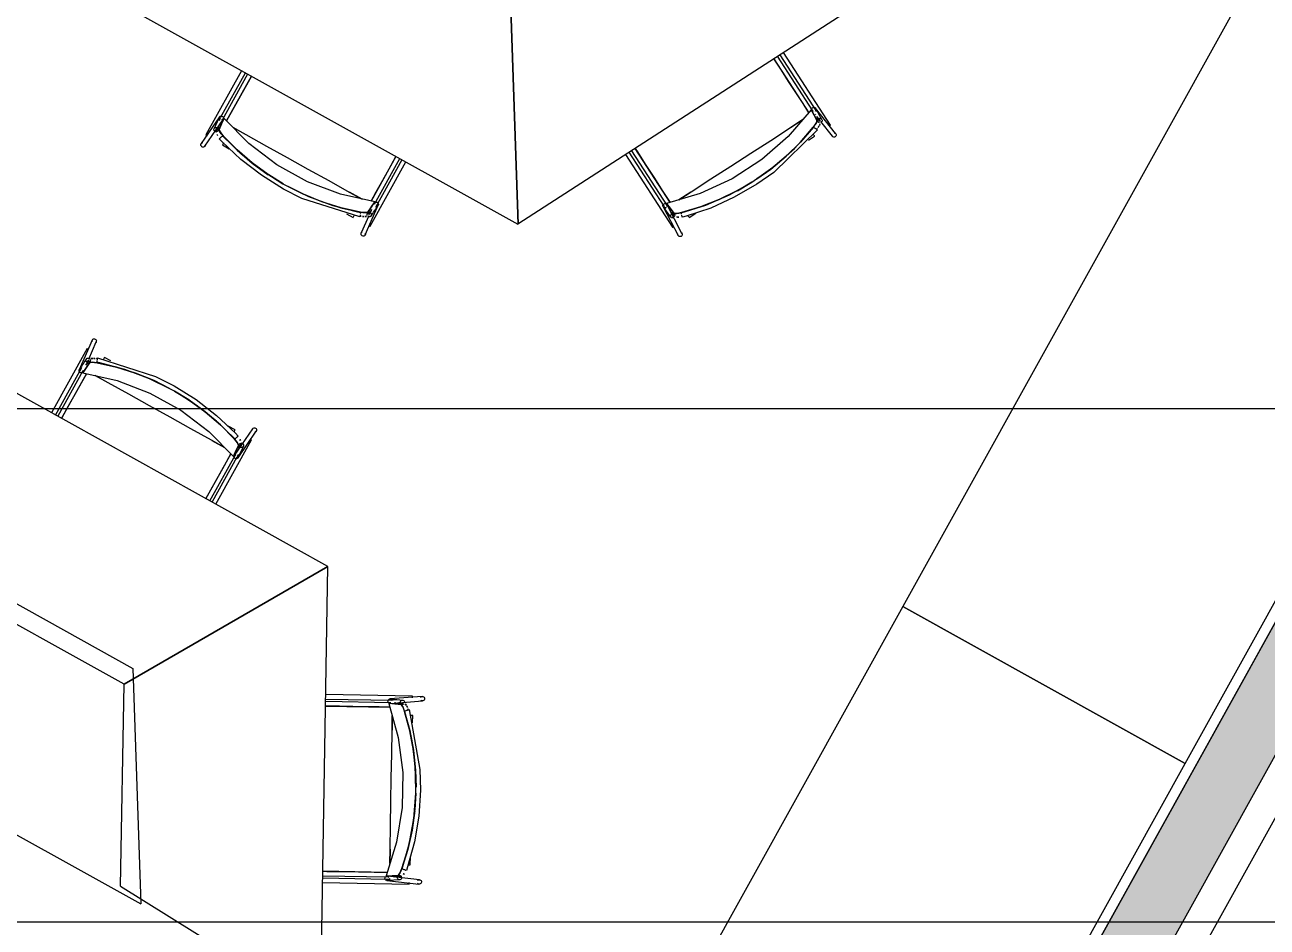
# Model space of a CAD drawing. Header units: metres. Extents: x 2.3 to 42.8, y 0.9 to 31.9.
# Drawn here: x 25.364 to 26.575, y 22.945 to 23.824 of the extents above; entities that cross this region are included whole.
import ezdxf

# ---------------------------------------------------------------- set-up
doc = ezdxf.new("R2010")
doc.units = ezdxf.units.M
for name, color, linetype in [('ARREDI', 9, 'Continuous'), ('PARETI_STRUTTURE', 7, 'Continuous'), ('PILASTRI_SETTI', 8, 'Continuous'), ('PORTE_SCALE', 2, 'Continuous'), ('WAYFINDING_RIQUADRI', 7, 'Continuous')]:
    doc.layers.add(name, color=color, linetype=linetype)

msp = doc.modelspace()

# ---------------------------------------------------------------- linework, layer by layer
at = {"layer": 'ARREDI'}
for points in [[(26.0025, 23.9662), (26.2086, 23.865), (25.8448, 23.6298)], [(25.665, 23.9548), (25.4662, 23.84), (25.8448, 23.6298)], [(26.1283, 23.7385), (26.1227, 23.7473), (26.1156, 23.7581), (26.1086, 23.769), (26.1016, 23.7798), (26.0946, 23.7907)], [(25.5851, 23.774), (25.582, 23.7683), (25.5745, 23.7549), (25.5671, 23.7416), (25.5609, 23.7304)], [(25.5547, 23.7313), (25.5541, 23.7318), (25.5537, 23.7324), (25.5536, 23.7331), (25.5538, 23.7339), (25.554, 23.7343), (25.554, 23.7343), (25.5541, 23.7345), (25.5547, 23.735), (25.5554, 23.7352)], [(25.7019, 23.6465), (25.7052, 23.6515), (25.6718, 23.659), (25.6398, 23.6712), (25.6098, 23.6878), (25.5825, 23.7086), (25.5584, 23.7329), (25.556, 23.7275), (25.5536, 23.7221)], [(25.5554, 23.7352), (25.5562, 23.7352), (25.5569, 23.7349), (25.5574, 23.7344), (25.5578, 23.7338), (25.5579, 23.733)], [(25.5564, 23.7312), (25.5584, 23.7329)], [(25.5584, 23.7329), (25.5564, 23.7312)], [(26.1328, 23.7244), (26.1343, 23.7264), (26.1354, 23.7283), (26.1361, 23.7299), (26.1362, 23.7308), (26.1334, 23.736), (26.1306, 23.7412), (26.1083, 23.7153), (26.0824, 23.6928), (26.0536, 23.6742), (26.0225, 23.6598), (25.9897, 23.6501), (25.9933, 23.6454), (25.9969, 23.6407)], [(26.0016, 23.6536), (26.0137, 23.6614), (26.033, 23.6739), (26.0524, 23.6864), (26.0718, 23.699), (26.0912, 23.7115), (26.1105, 23.724), (26.1225, 23.7318)], [(26.1225, 23.7318), (26.1108, 23.7242)], [(26.1306, 23.7412), (26.1325, 23.7399)], [(26.1313, 23.7406), (26.1311, 23.7414), (26.1312, 23.7421), (26.1315, 23.7428), (26.132, 23.7433), (26.1327, 23.7436), (26.1335, 23.7437)], [(26.1335, 23.7437), (26.1342, 23.7435), (26.1348, 23.7431), (26.135, 23.7429), (26.135, 23.7429), (26.1352, 23.7425), (26.1354, 23.7418), (26.1354, 23.741), (26.135, 23.7403), (26.1345, 23.7398)], [(26.1346, 23.7374), (26.135, 23.7366)], [(26.1358, 23.7352), (26.1365, 23.7337), (26.1386, 23.7299)], [(26.1389, 23.7287), (26.1382, 23.7289), (26.1375, 23.7293), (26.1372, 23.7298), (26.1371, 23.7299), (26.1369, 23.7306), (26.1369, 23.7306), (26.137, 23.7313), (26.1373, 23.732), (26.1379, 23.7325), (26.1386, 23.7328), (26.1393, 23.7329)], [(26.1393, 23.7329), (26.14, 23.7327), (26.1406, 23.7323), (26.141, 23.7318), (26.1411, 23.7317), (26.1412, 23.7311), (26.1412, 23.731), (26.1412, 23.7303), (26.1408, 23.7296), (26.1403, 23.7291), (26.1396, 23.7288)], [(25.5496, 23.7202), (25.549, 23.7207), (25.5486, 23.7213), (25.5485, 23.722), (25.5485, 23.7221), (25.5487, 23.7228), (25.5487, 23.7229), (25.549, 23.7234), (25.5496, 23.7238), (25.5503, 23.7241)], [(25.5503, 23.7241), (25.5511, 23.7241), (25.5518, 23.7238), (25.5524, 23.7233), (25.5527, 23.7227), (25.5528, 23.7219), (25.5527, 23.7212), (25.5527, 23.7211), (25.5523, 23.7206), (25.5518, 23.7201), (25.551, 23.7199)], [(25.5506, 23.7196), (25.553, 23.7251), (25.5536, 23.7264)], [(25.5536, 23.7221), (25.5537, 23.7213), (25.5545, 23.7198), (25.5558, 23.7179), (25.5574, 23.716)], [(25.5574, 23.716), (25.5557, 23.718), (25.5544, 23.7198), (25.5537, 23.7213), (25.5536, 23.7221)], [(25.5794, 23.7173), (25.5672, 23.7241)], [(25.5672, 23.7241), (25.5797, 23.7171), (25.5998, 23.706), (25.62, 23.6947), (25.6402, 23.6835), (25.6604, 23.6723), (25.6805, 23.6611), (25.693, 23.6542)], [(26.1328, 23.7244), (26.1201, 23.7097), (26.1062, 23.696), (26.0912, 23.6835), (26.0776, 23.6739)], [(26.0776, 23.6739), (26.0912, 23.6835), (26.1061, 23.696), (26.12, 23.7096), (26.1327, 23.7243)], [(26.1362, 23.7308), (26.1361, 23.7299), (26.1355, 23.7284), (26.1343, 23.7265), (26.1328, 23.7244)], [(26.1333, 23.7243), (26.1334, 23.7242), (26.1338, 23.7239), (26.1343, 23.7235)], [(26.1343, 23.7235), (26.1349, 23.723), (26.1355, 23.7226), (26.136, 23.7222), (26.1364, 23.7219), (26.1366, 23.7217)], [(26.1366, 23.723), (26.136, 23.7222)], [(26.136, 23.7222), (26.1366, 23.723)], [(26.1367, 23.7217), (26.1366, 23.7217)], [(26.1381, 23.7253), (26.1374, 23.7241)], [(26.1375, 23.7242), (26.1381, 23.7253)], [(26.1392, 23.7276), (26.1386, 23.7261)], [(26.1386, 23.7261), (26.1393, 23.7276)], [(26.1482, 23.7255), (26.1487, 23.7258)], [(26.1487, 23.7258), (26.1492, 23.7261), (26.1494, 23.7263), (26.1495, 23.7263), (26.1494, 23.7263)], [(25.5383, 23.705), (25.5375, 23.705), (25.5368, 23.7053), (25.5363, 23.7058), (25.5359, 23.7065), (25.5358, 23.7072), (25.5359, 23.7079), (25.5362, 23.7084), (25.5362, 23.7084), (25.5363, 23.7086), (25.5369, 23.709), (25.5376, 23.7093)], [(25.5407, 23.7168), (25.5407, 23.7168), (25.5407, 23.7168), (25.541, 23.7166), (25.5414, 23.7164)], [(25.5414, 23.7164), (25.542, 23.716)], [(25.5522, 23.7163), (25.5515, 23.7173)], [(25.5515, 23.7173), (25.5522, 23.7163)], [(25.5539, 23.7132), (25.5538, 23.713), (25.5537, 23.713), (25.5538, 23.713), (25.554, 23.7132), (25.5544, 23.7136), (25.5549, 23.714), (25.5554, 23.7145), (25.556, 23.715)], [(25.556, 23.715), (25.5564, 23.7154), (25.5568, 23.7157), (25.5569, 23.7159)], [(25.5578, 23.709), (25.5575, 23.7083), (25.5572, 23.7078), (25.5569, 23.7073), (25.5568, 23.7071)], [(25.6014, 23.6782), (25.5859, 23.6895), (25.5711, 23.7022), (25.5574, 23.716)], [(25.5575, 23.7159), (25.5711, 23.7021), (25.5859, 23.6894), (25.6014, 23.6781)], [(26.134, 23.7156), (26.1338, 23.7158), (26.1336, 23.7162), (26.1332, 23.7167), (26.1328, 23.7174)], [(26.1526, 23.7147), (26.1519, 23.7149), (26.1513, 23.7153), (26.1511, 23.7155), (26.1511, 23.7155), (26.1508, 23.7159), (26.1506, 23.7167)], [(26.153, 23.719), (26.1537, 23.7188), (26.1543, 23.7184), (26.1545, 23.7182), (26.1545, 23.7182), (26.1548, 23.7178), (26.155, 23.7171), (26.1549, 23.7163), (26.1546, 23.7156), (26.154, 23.7151), (26.1533, 23.7148), (26.1526, 23.7147)], [(25.5401, 23.7071), (25.54, 23.7063), (25.5397, 23.7059), (25.5397, 23.7059), (25.5396, 23.7057), (25.539, 23.7053), (25.5383, 23.705)], [(25.9591, 23.7037), (25.9613, 23.7003), (25.9696, 23.6875), (25.9779, 23.6746), (25.9861, 23.6618), (25.9931, 23.6511)], [(25.7017, 23.6522), (25.7068, 23.6613), (25.713, 23.6726), (25.7193, 23.6839), (25.7256, 23.6953)], [(25.6159, 23.6693), (25.6019, 23.6778)], [(25.602, 23.6778), (25.6159, 23.6693)], [(25.6208, 23.6666), (25.6357, 23.6591), (25.6537, 23.6518), (25.6722, 23.6459), (25.6912, 23.6416)], [(25.6913, 23.6416), (25.6724, 23.6459), (25.6538, 23.6517), (25.6357, 23.6591), (25.6208, 23.6666)], [(25.693, 23.6542), (25.6808, 23.661)], [(26.0133, 23.6612), (26.0016, 23.6536)], [(26.0582, 23.6622), (26.0409, 23.6538), (26.0228, 23.6467), (26.0041, 23.6412)], [(26.0043, 23.6412), (26.0229, 23.6468), (26.041, 23.6539), (26.0583, 23.6622)], [(26.0588, 23.6625), (26.0728, 23.6708)], [(26.0729, 23.6708), (26.0588, 23.6625)], [(25.7052, 23.6515), (25.7048, 23.6492)], [(25.705, 23.6506), (25.7055, 23.6511), (25.7062, 23.6514), (25.707, 23.6514), (25.7077, 23.6512), (25.7083, 23.6507), (25.7087, 23.6501)], [(25.7087, 23.6501), (25.7089, 23.6494), (25.7088, 23.6486), (25.7087, 23.6484), (25.7087, 23.6484), (25.7084, 23.648), (25.7079, 23.6475), (25.7072, 23.6472), (25.7065, 23.6471)], [(25.9894, 23.646), (25.9887, 23.6457), (25.9879, 23.6457), (25.9872, 23.6459), (25.9867, 23.6464), (25.9864, 23.6468), (25.9864, 23.6468), (25.9863, 23.647), (25.9861, 23.6478), (25.9862, 23.6485)], [(25.9863, 23.6485), (25.9866, 23.6492), (25.9872, 23.6497), (25.9879, 23.6499), (25.9886, 23.6499), (25.9894, 23.6497), (25.9899, 23.6492)], [(25.9903, 23.6471), (25.9897, 23.6501)], [(25.9897, 23.6501), (25.9903, 23.6471)], [(25.6841, 23.6364), (25.6842, 23.6367), (25.6845, 23.6371), (25.6848, 23.6377), (25.6852, 23.6383)], [(25.6908, 23.6373), (25.6908, 23.637), (25.6907, 23.6369), (25.6907, 23.637)], [(25.6911, 23.6391), (25.691, 23.6384), (25.6909, 23.6378)], [(25.692, 23.6376), (25.6909, 23.6378)], [(25.6909, 23.6378), (25.692, 23.6376)], [(25.6915, 23.6412), (25.6914, 23.641), (25.6914, 23.6405), (25.6912, 23.6399)], [(25.6913, 23.6416), (25.6938, 23.6413), (25.6961, 23.6411), (25.6978, 23.6413), (25.6986, 23.6416), (25.7013, 23.6458)], [(25.6986, 23.6416), (25.6978, 23.6413), (25.6961, 23.6411), (25.6939, 23.6412), (25.6914, 23.6416)], [(25.6944, 23.6374), (25.6932, 23.6374)], [(25.6933, 23.6374), (25.6946, 23.6374)], [(25.6972, 23.6374), (25.6955, 23.6373)], [(25.6956, 23.6373), (25.6972, 23.6374)], [(25.698, 23.6383), (25.6978, 23.639), (25.6979, 23.6398), (25.6982, 23.6403), (25.6983, 23.6404), (25.6988, 23.6409), (25.6995, 23.6412), (25.7002, 23.6412), (25.7009, 23.641), (25.7015, 23.6405), (25.7019, 23.6399)], [(25.7019, 23.6399), (25.7021, 23.6392), (25.702, 23.6384), (25.7018, 23.6379), (25.7017, 23.6378), (25.7012, 23.6373), (25.7012, 23.6373), (25.7005, 23.637), (25.6997, 23.637), (25.699, 23.6372), (25.6984, 23.6377)], [(25.7022, 23.6441), (25.7013, 23.6427), (25.6989, 23.6392)], [(25.9977, 23.6369), (25.9941, 23.6416), (25.9932, 23.6427)], [(25.9968, 23.6363), (25.9961, 23.636), (25.9953, 23.636), (25.9946, 23.6362), (25.9946, 23.6362), (25.9941, 23.6367), (25.994, 23.6368), (25.9937, 23.6373), (25.9936, 23.638), (25.9937, 23.6388)], [(25.9937, 23.6388), (25.9941, 23.6394), (25.9946, 23.6399), (25.9953, 23.6402), (25.9961, 23.6402), (25.9968, 23.64), (25.9968, 23.64), (25.9973, 23.6395), (25.9974, 23.6394), (25.9977, 23.6389), (25.9978, 23.6382)], [(25.9969, 23.6407), (25.9978, 23.6404), (25.9995, 23.6404), (26.0017, 23.6407), (26.0041, 23.6412)], [(26.0041, 23.6412), (26.0016, 23.6406), (25.9994, 23.6404), (25.9977, 23.6404), (25.9969, 23.6407)], [(26.0015, 23.6368), (26.0002, 23.6366), (25.9994, 23.6366)], [(26.0002, 23.6366), (26.0015, 23.6367)], [(26.0044, 23.6395), (26.0042, 23.6401), (26.0041, 23.6405), (26.004, 23.6407)], [(26.005, 23.6368), (26.005, 23.6366), (26.005, 23.6366), (26.005, 23.6366), (26.005, 23.6369), (26.0049, 23.6374), (26.0047, 23.638), (26.0045, 23.6387)], [(26.0105, 23.6383), (26.0109, 23.6377), (26.0113, 23.6371), (26.0116, 23.6367), (26.0117, 23.6365)], [(25.6995, 23.6286), (25.7001, 23.6283)], [(25.7001, 23.6282), (25.7005, 23.628), (25.7008, 23.6279)], [(25.7009, 23.6278), (25.7008, 23.6278)], [(25.9956, 23.6268), (25.9959, 23.627), (25.9963, 23.6273)], [(25.9956, 23.6268), (25.9956, 23.6268)], [(25.9963, 23.6273), (25.9969, 23.6276)], [(25.6921, 23.6196), (25.692, 23.6203), (25.692, 23.6211), (25.6921, 23.6213), (25.6921, 23.6213), (25.6924, 23.6217), (25.6929, 23.6222)], [(25.6961, 23.6213), (25.6963, 23.6205), (25.6962, 23.6198), (25.6961, 23.6196), (25.6961, 23.6196), (25.6958, 23.6191), (25.6953, 23.6186), (25.6946, 23.6183), (25.6939, 23.6183), (25.6931, 23.6185), (25.6925, 23.619), (25.6921, 23.6196)], [(26.0048, 23.6192), (26.0045, 23.6185), (26.0039, 23.618), (26.0032, 23.6178), (26.0024, 23.6178), (26.0017, 23.618), (26.0012, 23.6185), (26.0009, 23.6189), (26.0008, 23.6191), (26.0007, 23.6198), (26.0008, 23.6206)], [(26.0039, 23.6217), (26.0045, 23.6213), (26.0047, 23.6209), (26.0048, 23.6206), (26.005, 23.6199), (26.0048, 23.6192)], [(25.4298, 23.5152), (25.4297, 23.5159), (25.4298, 23.5167), (25.4298, 23.5169), (25.4298, 23.5169), (25.4301, 23.5173), (25.4306, 23.5178), (25.4313, 23.5181), (25.4321, 23.5182), (25.4328, 23.5179), (25.4334, 23.5175), (25.4338, 23.5169)], [(25.4338, 23.5169), (25.434, 23.5161), (25.4339, 23.5154), (25.4338, 23.5152), (25.4338, 23.5152), (25.4336, 23.5147), (25.433, 23.5142)], [(25.4609, 23.1816), (25.6597, 23.2964), (25.2811, 23.5067)], [(25.4258, 23.5082), (25.4254, 23.5085), (25.4251, 23.5086)], [(25.4251, 23.5086), (25.4251, 23.5086)], [(25.4264, 23.5079), (25.4258, 23.5082)], [(25.4346, 23.4949), (25.4322, 23.4952), (25.4299, 23.4953), (25.4282, 23.4952), (25.4274, 23.4948), (25.4241, 23.4899), (25.4208, 23.485), (25.4542, 23.4775), (25.4862, 23.4652), (25.5162, 23.4486), (25.5435, 23.4279), (25.5675, 23.4035), (25.5699, 23.4089), (25.5724, 23.4143)], [(25.4237, 23.4924), (25.4246, 23.4937), (25.427, 23.4973)], [(25.424, 23.4966), (25.4238, 23.4973), (25.4239, 23.498), (25.4242, 23.4985), (25.4242, 23.4987), (25.4247, 23.4991), (25.4248, 23.4992), (25.4255, 23.4994), (25.4262, 23.4995), (25.4269, 23.4993), (25.4275, 23.4988)], [(25.4279, 23.4982), (25.4281, 23.4974), (25.428, 23.4967), (25.4278, 23.4962), (25.4277, 23.496), (25.4272, 23.4956), (25.4265, 23.4953), (25.4257, 23.4952), (25.425, 23.4955), (25.4244, 23.4959), (25.424, 23.4966)], [(25.4274, 23.4948), (25.4281, 23.4952), (25.4298, 23.4953), (25.4321, 23.4952), (25.4346, 23.4949)], [(25.4303, 23.4992), (25.4287, 23.499)], [(25.4287, 23.499), (25.4304, 23.4991)], [(25.4326, 23.4991), (25.4313, 23.4991)], [(25.4315, 23.4991), (25.4327, 23.499)], [(25.434, 23.4989), (25.435, 23.4987)], [(25.4351, 23.4987), (25.434, 23.4989)], [(25.4345, 23.4953), (25.4345, 23.4955), (25.4346, 23.496), (25.4347, 23.4966)], [(25.4346, 23.4949), (25.4536, 23.4905), (25.4722, 23.4847), (25.4902, 23.4774), (25.5052, 23.4699)], [(25.5051, 23.4699), (25.4903, 23.4774), (25.4722, 23.4847), (25.4537, 23.4905), (25.4347, 23.4948)], [(25.4348, 23.4973), (25.4349, 23.498), (25.435, 23.4987)], [(25.4351, 23.4992), (25.4352, 23.4995), (25.4352, 23.4995), (25.4352, 23.4995)], [(25.4418, 23.5), (25.4417, 23.4998), (25.4415, 23.4994), (25.4411, 23.4988), (25.4408, 23.4982)], [(25.4242, 23.4842), (25.4192, 23.4751), (25.4129, 23.4638), (25.4066, 23.4525), (25.4003, 23.4412)], [(25.4172, 23.4863), (25.4171, 23.4871), (25.4172, 23.4878), (25.4172, 23.488), (25.4172, 23.488), (25.4175, 23.4885), (25.418, 23.489), (25.4187, 23.4893), (25.4195, 23.4893)], [(25.421, 23.4859), (25.4204, 23.4854), (25.4197, 23.4851), (25.419, 23.485), (25.4183, 23.4853), (25.4177, 23.4857), (25.4172, 23.4863)], [(25.4208, 23.485), (25.4211, 23.4873)], [(25.4329, 23.4823), (25.4451, 23.4755)], [(25.5588, 23.4124), (25.5462, 23.4193), (25.5261, 23.4305), (25.5059, 23.4417), (25.4857, 23.4529), (25.4656, 23.4641), (25.4454, 23.4753), (25.4329, 23.4823)], [(25.524, 23.4587), (25.5101, 23.4671)], [(25.5101, 23.4671), (25.524, 23.4586)], [(25.5685, 23.4206), (25.5548, 23.4344), (25.54, 23.447), (25.5245, 23.4583)], [(25.5245, 23.4583), (25.5401, 23.447), (25.5549, 23.4343), (25.5686, 23.4205)], [(25.5681, 23.4275), (25.5685, 23.4281), (25.5688, 23.4287), (25.569, 23.4291), (25.5691, 23.4293)], [(25.5858, 23.4294), (25.586, 23.4301), (25.5862, 23.4305), (25.5862, 23.4306), (25.5864, 23.4308), (25.5869, 23.4312), (25.5876, 23.4314)], [(25.5876, 23.4314), (25.5884, 23.4314), (25.5891, 23.4312), (25.5897, 23.4307), (25.59, 23.43), (25.5901, 23.4293), (25.59, 23.4285), (25.5898, 23.4281), (25.5898, 23.4281), (25.5896, 23.4279), (25.589, 23.4274), (25.5883, 23.4272)], [(25.5466, 23.4191), (25.5588, 23.4124)], [(25.5724, 23.4143), (25.5722, 23.4152), (25.5715, 23.4167), (25.5701, 23.4186), (25.5686, 23.4205)], [(25.5686, 23.4205), (25.5702, 23.4185), (25.5715, 23.4166), (25.5723, 23.4152), (25.5724, 23.4143)], [(25.57, 23.4215), (25.5695, 23.421), (25.5692, 23.4207), (25.569, 23.4206)], [(25.572, 23.4233), (25.5722, 23.4234), (25.5722, 23.4234), (25.5722, 23.4234), (25.572, 23.4232), (25.5716, 23.4229), (25.5711, 23.4225), (25.5705, 23.422), (25.57, 23.4215)], [(25.5737, 23.4202), (25.5744, 23.4192)], [(25.5745, 23.4191), (25.5737, 23.4202)], [(25.5845, 23.4201), (25.5839, 23.4204)], [(25.5853, 23.4197), (25.5853, 23.4197), (25.5852, 23.4197), (25.585, 23.4199), (25.5845, 23.4201)], [(25.5408, 23.3624), (25.544, 23.3682), (25.5514, 23.3815), (25.5588, 23.3949), (25.565, 23.4061)], [(25.5698, 23.4055), (25.5675, 23.4035)], [(25.5675, 23.4035), (25.5698, 23.4055)], [(25.5713, 23.4052), (25.5718, 23.4047), (25.5722, 23.404), (25.5723, 23.4033), (25.5722, 23.4026), (25.572, 23.4021), (25.5719, 23.4021), (25.5718, 23.4019), (25.5712, 23.4015), (25.5705, 23.4012)], [(25.5753, 23.4168), (25.5729, 23.4114), (25.5723, 23.4101)], [(25.5756, 23.4124), (25.5749, 23.4124), (25.5741, 23.4127), (25.5736, 23.4132), (25.5732, 23.4138), (25.5731, 23.4145), (25.5732, 23.4152), (25.5733, 23.4154), (25.5736, 23.4159), (25.5742, 23.4163), (25.5749, 23.4166)], [(25.5764, 23.4163), (25.5769, 23.4158), (25.5773, 23.4151), (25.5774, 23.4144), (25.5774, 23.4144), (25.5773, 23.4137), (25.5772, 23.4136), (25.5769, 23.4131), (25.5763, 23.4126), (25.5756, 23.4124)], [(25.5705, 23.4012), (25.5698, 23.4013), (25.5691, 23.4015), (25.5685, 23.402), (25.5681, 23.4027), (25.568, 23.4034)], [(25.6597, 23.2964), (25.4609, 23.1816), (25.2888, 23.2772)], [(25.4576, 22.9848), (25.6524, 22.8634), (25.6597, 23.2964)], [(25.2974, 23.2927), (25.0985, 23.1779), (25.4772, 22.9677)], [(25.2974, 23.2927), (25.4695, 23.1971)], [(25.4695, 23.1971), (25.4772, 22.9677)], [(25.4576, 22.9848), (25.4609, 23.1816)], [(25.7343, 23.1552), (25.7335, 23.1575), (25.7325, 23.1596), (25.7316, 23.161), (25.7309, 23.1615), (25.725, 23.1621), (25.7191, 23.1627), (25.7282, 23.1297), (25.7325, 23.0957), (25.7319, 23.0615), (25.7265, 23.0276), (25.7163, 22.9949), (25.7222, 22.9953), (25.7281, 22.9957)], [(25.72, 23.163), (25.7193, 23.1632), (25.7187, 23.1637), (25.7183, 23.1644), (25.7181, 23.1651), (25.7183, 23.1658), (25.7186, 23.1665)], [(25.7186, 23.1665), (25.7192, 23.167), (25.7199, 23.1673), (25.7201, 23.1673), (25.7206, 23.1673), (25.7213, 23.167), (25.7219, 23.1666), (25.7223, 23.1659)], [(25.7191, 23.1627), (25.7213, 23.1635)], [(25.7244, 23.1639), (25.7254, 23.1638)], [(25.7273, 23.1636), (25.7286, 23.1635), (25.7329, 23.163)], [(25.7341, 23.1626), (25.7335, 23.1621), (25.7328, 23.1619), (25.7322, 23.1618), (25.7321, 23.1618), (25.7314, 23.1621), (25.7314, 23.1621), (25.7308, 23.1626), (25.7305, 23.1632), (25.7303, 23.1639), (25.7305, 23.1647), (25.7308, 23.1653)], [(25.7308, 23.1653), (25.7314, 23.1658), (25.7321, 23.1661), (25.7327, 23.1661), (25.7328, 23.1661), (25.7334, 23.1659), (25.7335, 23.1659), (25.7341, 23.1654), (25.7344, 23.1648), (25.7346, 23.164), (25.7344, 23.1633)], [(25.742, 23.1692), (25.742, 23.1697), (25.742, 23.17), (25.742, 23.1701), (25.742, 23.1701)], [(25.742, 23.1685), (25.742, 23.1692)], [(25.75, 23.1689), (25.7506, 23.1694), (25.7513, 23.1697), (25.7515, 23.1698), (25.752, 23.1697), (25.7527, 23.1695), (25.7533, 23.169), (25.7537, 23.1684), (25.7538, 23.1676), (25.7537, 23.1669), (25.7534, 23.1662)], [(25.7534, 23.1662), (25.7528, 23.1657), (25.7521, 23.1655), (25.7519, 23.1654), (25.7514, 23.1655), (25.7506, 23.1657), (25.7501, 23.1662)], [(25.72, 23.1593), (25.7096, 23.1595), (25.6967, 23.1597), (25.6838, 23.1599), (25.6708, 23.1602), (25.6579, 23.1604)], [(25.72, 23.0068), (25.7202, 23.0211), (25.7206, 23.0441), (25.721, 23.0672), (25.7214, 23.0903), (25.7218, 23.1134), (25.7222, 23.1364), (25.7224, 23.1508)], [(25.7224, 23.1508), (25.7221, 23.1368)], [(25.7309, 23.1616), (25.7316, 23.161), (25.7325, 23.1597), (25.7334, 23.1576), (25.7343, 23.1552)], [(25.7343, 23.1552), (25.7394, 23.1364), (25.743, 23.1173), (25.7451, 23.0979), (25.7455, 23.0812)], [(25.7455, 23.0812), (25.7451, 23.0978), (25.743, 23.1172), (25.7395, 23.1363), (25.7344, 23.1551)], [(25.7346, 23.1555), (25.7348, 23.1556), (25.7353, 23.1557), (25.7359, 23.1559)], [(25.7361, 23.161), (25.7352, 23.1624)], [(25.7352, 23.1623), (25.7361, 23.1609)], [(25.7359, 23.1559), (25.7366, 23.1562), (25.7373, 23.1564), (25.7379, 23.1566), (25.7384, 23.1568), (25.7386, 23.1568)], [(25.7371, 23.1589), (25.7365, 23.1601)], [(25.7366, 23.1599), (25.7371, 23.1588)], [(25.7375, 23.1576), (25.7379, 23.1566)], [(25.7379, 23.1566), (25.7375, 23.1576)], [(25.7423, 23.1513), (25.742, 23.1513), (25.7415, 23.1513), (25.7409, 23.1513), (25.7401, 23.1513)], [(25.7423, 23.1513), (25.7423, 23.1513)], [(25.7444, 23.0593), (25.7454, 23.0756)], [(25.7454, 23.0756), (25.7444, 23.0592)], [(25.7444, 23.0586), (25.7417, 23.0396), (25.7375, 23.0206), (25.7317, 23.002)], [(25.7318, 23.0021), (25.7375, 23.0207), (25.7417, 23.0397), (25.7444, 23.0587)], [(25.7202, 23.0208), (25.72, 23.0068)], [(25.7377, 23.0057), (25.7384, 23.0057), (25.7391, 23.0057), (25.7396, 23.0057), (25.7398, 23.0056)], [(25.6547, 22.9994), (25.6587, 22.9993), (25.674, 22.9991), (25.6893, 22.9988), (25.7046, 22.9985), (25.7173, 22.9983)], [(25.7157, 22.9912), (25.7153, 22.9919), (25.7152, 22.9926), (25.7154, 22.9934), (25.7158, 22.994), (25.7164, 22.9944)], [(25.7191, 22.9938), (25.7163, 22.9949)], [(25.7163, 22.9949), (25.7191, 22.9938)], [(25.7317, 22.9943), (25.7258, 22.9939), (25.7243, 22.9938)], [(25.7279, 22.992), (25.7276, 22.9926), (25.7275, 22.9934), (25.7276, 22.9941), (25.728, 22.9947), (25.7286, 22.9952), (25.7286, 22.9952), (25.7293, 22.9954), (25.7294, 22.9954), (25.73, 22.9954), (25.7307, 22.9951)], [(25.7276, 22.9938), (25.7276, 22.9939)], [(25.7317, 22.9931), (25.7315, 22.9924), (25.7311, 22.9918), (25.7305, 22.9913), (25.7305, 22.9913), (25.7298, 22.9911), (25.7297, 22.9911), (25.7291, 22.9911), (25.7284, 22.9914), (25.7279, 22.992)], [(25.7281, 22.9957), (25.7288, 22.9963), (25.7298, 22.9976), (25.7308, 22.9997), (25.7317, 23.002)], [(25.7317, 23.002), (25.7308, 22.9996), (25.7297, 22.9976), (25.7288, 22.9962), (25.7281, 22.9957)], [(25.7333, 23.0012), (25.7327, 23.0014), (25.7322, 23.0016), (25.732, 23.0017)], [(25.7358, 23.0003), (25.736, 23.0002), (25.736, 23.0002), (25.736, 23.0002), (25.7357, 23.0003), (25.7353, 23.0004), (25.7346, 23.0007), (25.7339, 23.0009), (25.7333, 23.0012)], [(25.7339, 22.9973), (25.7333, 22.9962)], [(25.7333, 22.9961), (25.7339, 22.9973)], [(25.7195, 22.9924), (25.7193, 22.9917), (25.7189, 22.991), (25.7183, 22.9906), (25.7176, 22.9904), (25.7171, 22.9904), (25.7171, 22.9904), (25.7169, 22.9904), (25.7162, 22.9907), (25.7157, 22.9912)], [(25.7389, 22.9877), (25.7389, 22.9884)], [(25.7389, 22.9869), (25.7389, 22.9869), (25.7389, 22.9869), (25.7389, 22.9872), (25.7389, 22.9877)], [(25.7504, 22.9903), (25.7507, 22.9896), (25.7508, 22.9889), (25.7506, 22.9882), (25.7502, 22.9875), (25.7496, 22.9871), (25.7489, 22.9869), (25.7484, 22.9868), (25.7482, 22.9869), (25.7475, 22.9872), (25.7469, 22.9877)], [(25.7471, 22.9905), (25.7477, 22.9909), (25.7484, 22.9912), (25.7489, 22.9912), (25.7492, 22.9911), (25.7498, 22.9908), (25.7504, 22.9903)]]:
    msp.add_lwpolyline(points, dxfattribs=at)
for points in [[(26.4953, 23.1044), (26.22, 23.2573), (25.723, 22.3623), (25.9984, 22.2094), (26.4953, 23.1044), (26.8744, 23.787), (26.599, 23.9399), (26.22, 23.2573)], [(25.8449, 23.6298), (25.8371, 23.8593)], [(26.9524, 23.7775), (26.8973, 23.8081), (26.3492, 22.821), (26.4043, 22.7904)]]:
    msp.add_lwpolyline(points, close=True, dxfattribs=at)
at = {"layer": 'PARETI_STRUTTURE'}
for points in [[(26.8973, 23.8081), (25.7902, 21.8141)], [(26.1323, 23.7402), (26.0979, 23.7934)], [(26.1, 23.7948), (26.1357, 23.7395)], [(26.1495, 23.7263), (26.1036, 23.7971)], [(25.7825, 21.8206), (25.7911, 21.8158), (26.883, 23.7823)], [(26.0943, 23.7911), (26.1283, 23.7385)], [(25.5202, 21.8672), (25.5307, 21.8861), (25.8147, 21.7284), (25.8405, 21.7141), (26.9825, 23.7709)], [(25.5754, 23.7794), (25.5407, 23.7168)], [(25.555, 23.7337), (25.5792, 23.7773)], [(25.5814, 23.7761), (25.5565, 23.7313)], [(25.5609, 23.7304), (25.5852, 23.774)], [(25.554, 23.7343), (25.5362, 23.7084)], [(25.5397, 23.7059), (25.5576, 23.7319)], [(25.5487, 23.7229), (25.5537, 23.7335)], [(25.5535, 23.7309), (25.5549, 23.7335)], [(26.1372, 23.7298), (26.1315, 23.74)], [(26.1316, 23.7402), (26.1322, 23.7394)], [(26.1545, 23.7182), (26.135, 23.7429)], [(26.1362, 23.7344), (26.1393, 23.7304)], [(26.1376, 23.7321), (26.1366, 23.7337)], [(25.553, 23.7251), (25.5521, 23.7234)], [(25.5577, 23.7317), (25.5576, 23.7315), (25.5576, 23.7314), (25.5575, 23.7313), (25.5574, 23.7312), (25.5574, 23.7311), (25.5573, 23.731), (25.5573, 23.7308), (25.5572, 23.7307), (25.5572, 23.7306), (25.5571, 23.7305), (25.5571, 23.7304), (25.557, 23.7302), (25.5569, 23.7301), (25.5569, 23.73), (25.5568, 23.7299), (25.5568, 23.7298), (25.5567, 23.7297), (25.5566, 23.7295), (25.5566, 23.7294), (25.5565, 23.7293), (25.5565, 23.7292), (25.5564, 23.7291), (25.5564, 23.7289), (25.5563, 23.7288), (25.5563, 23.7287), (25.5562, 23.7286), (25.5561, 23.7285), (25.5561, 23.7283), (25.556, 23.7282), (25.556, 23.7281), (25.5559, 23.728), (25.5559, 23.7279), (25.5558, 23.7277), (25.5558, 23.7276), (25.5557, 23.7275), (25.5556, 23.7274), (25.5556, 23.7273), (25.5555, 23.7272), (25.5555, 23.727), (25.5554, 23.7269), (25.5554, 23.7268), (25.5553, 23.7267), (25.5552, 23.7266), (25.5552, 23.7264), (25.5551, 23.7263), (25.5551, 23.7262), (25.555, 23.7261), (25.555, 23.726), (25.5549, 23.7259), (25.5549, 23.7257), (25.5548, 23.7256), (25.5547, 23.7255), (25.5547, 23.7254), (25.5546, 23.7253), (25.5546, 23.7252), (25.5545, 23.725), (25.5545, 23.7249), (25.5544, 23.7248), (25.5544, 23.7247), (25.5543, 23.7246), (25.5542, 23.7244), (25.5542, 23.7243), (25.5541, 23.7242), (25.5541, 23.7241), (25.554, 23.724), (25.554, 23.7238), (25.5539, 23.7237), (25.5538, 23.7236), (25.5538, 23.7235), (25.5537, 23.7234), (25.5537, 23.7232), (25.5536, 23.7231), (25.5536, 23.723), (25.5535, 23.7229), (25.5535, 23.7228), (25.5534, 23.7227), (25.5533, 23.7225), (25.5533, 23.7224), (25.5532, 23.7223), (25.5532, 23.7222), (25.5531, 23.7221), (25.5531, 23.7219), (25.553, 23.7218), (25.553, 23.7217), (25.5529, 23.7216), (25.5528, 23.7215), (25.5528, 23.7213), (25.5527, 23.7212), (25.5527, 23.7211), (25.5526, 23.7211)], [(26.0752, 23.6723), (26.0956, 23.687), (26.1143, 23.7036), (26.1313, 23.722), (26.1332, 23.7243)], [(26.1367, 23.7217), (26.0941, 23.6803), (26.0776, 23.6687)], [(26.1398, 23.7298), (26.1511, 23.7155)], [(25.6162, 23.6641), (25.5948, 23.6775), (25.5747, 23.6929), (25.5563, 23.7103), (25.5537, 23.713)], [(25.557, 23.7159), (25.575, 23.6984), (25.5947, 23.6829), (25.6158, 23.6693), (25.6183, 23.6679)], [(26.128, 23.7117), (26.134, 23.7155)], [(25.5568, 23.7071), (25.5635, 23.7034)], [(25.7259, 23.6959), (25.7017, 23.6522)], [(25.9498, 23.6976), (25.9956, 23.6268)], [(25.9874, 23.6474), (25.9534, 23.7)], [(25.9555, 23.7013), (25.9902, 23.6476)], [(25.9931, 23.6511), (25.9591, 23.7037)], [(25.7009, 23.6278), (25.7356, 23.6905)], [(25.7051, 23.6495), (25.7297, 23.6937)], [(25.7318, 23.6925), (25.7061, 23.6462)], [(26.004, 23.6408), (26.0279, 23.6485), (26.0509, 23.6585), (26.0728, 23.6708), (26.0752, 23.6723)], [(25.6907, 23.6369), (25.6343, 23.655), (25.6162, 23.6641)], [(25.6183, 23.6679), (25.6408, 23.6569), (25.6643, 23.6481), (25.6886, 23.6418), (25.6915, 23.6412)], [(26.0776, 23.6687), (26.0557, 23.6561), (26.0327, 23.6456), (26.0087, 23.6376), (26.0051, 23.6366)], [(25.6961, 23.6196), (25.7087, 23.6484)], [(25.6982, 23.6403), (25.7045, 23.6501)], [(25.7047, 23.6502), (25.7043, 23.6492)], [(25.9891, 23.6447), (25.9875, 23.6472)], [(26.0047, 23.6209), (25.9902, 23.6488)], [(25.9904, 23.6488), (25.9905, 23.6487), (25.9906, 23.6486), (25.9907, 23.6485), (25.9908, 23.6484), (25.9908, 23.6483), (25.9909, 23.6482), (25.991, 23.6481), (25.9911, 23.648), (25.9912, 23.6479), (25.9912, 23.6478), (25.9913, 23.6477), (25.9914, 23.6475), (25.9915, 23.6474), (25.9915, 23.6473), (25.9916, 23.6472), (25.9917, 23.6471), (25.9918, 23.647), (25.9918, 23.6469), (25.9919, 23.6468), (25.992, 23.6467), (25.9921, 23.6466), (25.9922, 23.6465), (25.9922, 23.6464), (25.9923, 23.6463), (25.9924, 23.6462), (25.9925, 23.6461), (25.9926, 23.646), (25.9926, 23.6459), (25.9927, 23.6458), (25.9928, 23.6456), (25.9929, 23.6455), (25.9929, 23.6454), (25.993, 23.6453), (25.9931, 23.6452), (25.9932, 23.6451), (25.9933, 23.645), (25.9933, 23.6449), (25.9934, 23.6448), (25.9935, 23.6447), (25.9936, 23.6446), (25.9937, 23.6445), (25.9937, 23.6444), (25.9938, 23.6443), (25.9939, 23.6442), (25.994, 23.6441), (25.994, 23.644), (25.9941, 23.6439), (25.9942, 23.6438), (25.9943, 23.6436), (25.9944, 23.6435), (25.9944, 23.6434), (25.9945, 23.6433), (25.9946, 23.6432), (25.9947, 23.6431), (25.9947, 23.643), (25.9948, 23.6429), (25.9949, 23.6428), (25.995, 23.6427), (25.9951, 23.6426), (25.9951, 23.6425), (25.9952, 23.6424), (25.9953, 23.6423), (25.9954, 23.6422), (25.9954, 23.6421), (25.9955, 23.642), (25.9956, 23.6419), (25.9957, 23.6418), (25.9958, 23.6416), (25.9958, 23.6415), (25.9959, 23.6414), (25.996, 23.6413), (25.9961, 23.6412), (25.9962, 23.6411), (25.9962, 23.641), (25.9963, 23.6409), (25.9964, 23.6408), (25.9965, 23.6407), (25.9965, 23.6406), (25.9966, 23.6405), (25.9967, 23.6404), (25.9968, 23.6403), (25.9969, 23.6402), (25.9969, 23.6401), (25.997, 23.64), (25.9971, 23.6399), (25.9972, 23.6398), (25.9972, 23.6396), (25.9973, 23.6395), (25.9974, 23.6394), (25.9974, 23.6394)], [(25.6779, 23.6399), (25.6841, 23.6364)], [(25.6994, 23.638), (25.6921, 23.6213)], [(25.7018, 23.6433), (25.6998, 23.6389)], [(25.7004, 23.6411), (25.7013, 23.6427)], [(25.9864, 23.6468), (26.0009, 23.6189)], [(25.994, 23.6368), (25.987, 23.6462)], [(25.9946, 23.6409), (25.9951, 23.64)], [(26.0117, 23.6365), (26.0181, 23.6406)], [(25.4298, 23.5169), (25.4172, 23.488)], [(25.4265, 23.4985), (25.4338, 23.5152)], [(25.4251, 23.5086), (25.3903, 23.446)], [(25.3941, 23.4439), (25.4198, 23.4903)], [(25.4278, 23.4962), (25.4214, 23.4863)], [(25.4242, 23.4931), (25.4261, 23.4975)], [(25.4255, 23.4954), (25.4246, 23.4937)], [(25.5076, 23.4685), (25.4851, 23.4796), (25.4616, 23.4883), (25.4374, 23.4947), (25.4345, 23.4953)], [(25.4352, 23.4995), (25.4917, 23.4814), (25.5097, 23.4723)], [(25.4481, 23.4966), (25.4418, 23.5001)], [(25.4208, 23.487), (25.3963, 23.4427)], [(25.4, 23.4406), (25.4243, 23.4842)], [(25.4212, 23.4863), (25.4216, 23.4873)], [(25.569, 23.4206), (25.5509, 23.438), (25.5313, 23.4536), (25.5101, 23.4671), (25.5076, 23.4685)], [(25.5097, 23.4723), (25.5312, 23.459), (25.5512, 23.4435), (25.5696, 23.4262), (25.5722, 23.4234)], [(25.5692, 23.4294), (25.5625, 23.4331)], [(25.5862, 23.4305), (25.5684, 23.4046)], [(25.5505, 23.3571), (25.5853, 23.4197)], [(25.572, 23.4021), (25.5898, 23.4281)], [(25.565, 23.4061), (25.5408, 23.3625)], [(25.5446, 23.3604), (25.5694, 23.4051)], [(25.5683, 23.4048), (25.5683, 23.4049), (25.5684, 23.405), (25.5684, 23.4052), (25.5685, 23.4053), (25.5685, 23.4054), (25.5686, 23.4055), (25.5687, 23.4056), (25.5687, 23.4057), (25.5688, 23.4059), (25.5688, 23.406), (25.5689, 23.4061), (25.5689, 23.4062), (25.569, 23.4063), (25.5691, 23.4065), (25.5691, 23.4066), (25.5692, 23.4067), (25.5692, 23.4068), (25.5693, 23.4069), (25.5693, 23.407), (25.5694, 23.4072), (25.5695, 23.4073), (25.5695, 23.4074), (25.5696, 23.4075), (25.5696, 23.4076), (25.5697, 23.4078), (25.5697, 23.4079), (25.5698, 23.408), (25.5698, 23.4081), (25.5699, 23.4082), (25.57, 23.4083), (25.57, 23.4085), (25.5701, 23.4086), (25.5701, 23.4087), (25.5702, 23.4088), (25.5702, 23.4089), (25.5703, 23.4091), (25.5704, 23.4092), (25.5704, 23.4093), (25.5705, 23.4094), (25.5705, 23.4095), (25.5706, 23.4097), (25.5706, 23.4098), (25.5707, 23.4099), (25.5707, 23.41), (25.5708, 23.4101), (25.5709, 23.4103), (25.5709, 23.4104), (25.571, 23.4105), (25.571, 23.4106), (25.5711, 23.4107), (25.5711, 23.4108), (25.5712, 23.411), (25.5712, 23.4111), (25.5713, 23.4112), (25.5714, 23.4113), (25.5714, 23.4114), (25.5715, 23.4116), (25.5715, 23.4117), (25.5716, 23.4118), (25.5716, 23.4119), (25.5717, 23.412), (25.5718, 23.4121), (25.5718, 23.4123), (25.5719, 23.4124), (25.5719, 23.4125), (25.572, 23.4126), (25.572, 23.4127), (25.5721, 23.4128), (25.5721, 23.413), (25.5722, 23.4131), (25.5723, 23.4132), (25.5723, 23.4133), (25.5724, 23.4134), (25.5724, 23.4136), (25.5725, 23.4137), (25.5725, 23.4138), (25.5726, 23.4139), (25.5726, 23.414), (25.5727, 23.4142), (25.5728, 23.4143), (25.5728, 23.4144), (25.5729, 23.4145), (25.5729, 23.4146), (25.573, 23.4148), (25.573, 23.4149), (25.5731, 23.415), (25.5732, 23.4151), (25.5732, 23.4152), (25.5733, 23.4153), (25.5733, 23.4154)], [(25.5725, 23.4055), (25.5711, 23.403)], [(25.5772, 23.4136), (25.5722, 23.4029)], [(25.5729, 23.4114), (25.5738, 23.413)], [(25.5709, 23.4028), (25.5467, 23.3592)], [(25.7209, 23.1636), (25.6575, 23.1647)], [(25.742, 23.1701), (25.6576, 23.1715)], [(25.6576, 23.1672), (25.7233, 23.1661)], [(25.7515, 23.1697), (25.7201, 23.1673)], [(25.7205, 23.163), (25.7518, 23.1654)], [(25.7323, 23.1618), (25.7206, 23.1628)], [(25.7305, 23.1635), (25.7286, 23.1635)], [(25.6574, 23.1604), (25.7201, 23.1593)], [(25.7454, 23.0784), (25.7446, 23.1034), (25.7413, 23.1283), (25.7354, 23.1527), (25.7346, 23.1555)], [(25.7387, 23.1569), (25.7493, 23.0985), (25.7498, 23.0783)], [(25.7422, 23.1441), (25.7423, 23.1512)], [(25.732, 23.0017), (25.7389, 23.0258), (25.7434, 23.0505), (25.7454, 23.0755), (25.7454, 23.0784)], [(25.7498, 23.0783), (25.7481, 23.0531), (25.7439, 23.0281), (25.7373, 23.0037), (25.7361, 23.0002)], [(25.7398, 23.0056), (25.74, 23.0133)], [(25.6546, 22.9951), (25.7186, 22.994)], [(25.7173, 22.9983), (25.6547, 22.9994)], [(25.7489, 22.9912), (25.7176, 22.9947)], [(25.7177, 22.9949), (25.7179, 22.9949), (25.718, 22.9949), (25.7181, 22.9949), (25.7183, 22.9949), (25.7184, 22.9949), (25.7185, 22.9949), (25.7187, 22.9949), (25.7188, 22.9949), (25.7189, 22.9949), (25.719, 22.9949), (25.7192, 22.9949), (25.7193, 22.9949), (25.7194, 22.9949), (25.7196, 22.9949), (25.7197, 22.995), (25.7198, 22.995), (25.72, 22.995), (25.7201, 22.995), (25.7202, 22.995), (25.7204, 22.995), (25.7205, 22.995), (25.7206, 22.995), (25.7208, 22.995), (25.7209, 22.995), (25.721, 22.995), (25.7211, 22.995), (25.7213, 22.995), (25.7214, 22.995), (25.7215, 22.995), (25.7217, 22.9951), (25.7218, 22.9951), (25.7219, 22.9951), (25.7221, 22.9951), (25.7222, 22.9951), (25.7223, 22.9951), (25.7225, 22.9951), (25.7226, 22.9951), (25.7227, 22.9951), (25.7229, 22.9951), (25.723, 22.9951), (25.7231, 22.9951), (25.7232, 22.9951), (25.7234, 22.9951), (25.7235, 22.9951), (25.7236, 22.9951), (25.7238, 22.9951), (25.7239, 22.9951), (25.724, 22.9952), (25.7242, 22.9952), (25.7243, 22.9952), (25.7244, 22.9952), (25.7246, 22.9952), (25.7247, 22.9952), (25.7248, 22.9952), (25.7249, 22.9952), (25.7251, 22.9952), (25.7252, 22.9952), (25.7253, 22.9952), (25.7255, 22.9952), (25.7256, 22.9952), (25.7257, 22.9952), (25.7259, 22.9952), (25.726, 22.9952), (25.7261, 22.9953), (25.7263, 22.9953), (25.7264, 22.9953), (25.7265, 22.9953), (25.7267, 22.9953), (25.7268, 22.9953), (25.7269, 22.9953), (25.727, 22.9953), (25.7272, 22.9953), (25.7273, 22.9953), (25.7274, 22.9953), (25.7276, 22.9953), (25.7277, 22.9953), (25.7278, 22.9953), (25.728, 22.9953), (25.7281, 22.9954), (25.7282, 22.9954), (25.7284, 22.9954), (25.7285, 22.9954), (25.7286, 22.9954), (25.7287, 22.9954), (25.7289, 22.9954), (25.729, 22.9954), (25.7291, 22.9954), (25.7293, 22.9954), (25.7294, 22.9954), (25.7294, 22.9954)], [(25.7258, 22.9939), (25.7276, 22.9938)], [(25.6545, 22.9883), (25.7389, 22.9868)], [(25.7172, 22.9915), (25.6546, 22.9926)], [(25.7171, 22.9904), (25.7484, 22.9868)], [(25.7204, 22.9915), (25.7174, 22.9915)], [(25.7297, 22.9911), (25.7179, 22.9905)]]:
    msp.add_lwpolyline(points, dxfattribs=at)
msp.add_lwpolyline([(26.9524, 23.7775), (26.8973, 23.8081), (26.3492, 22.821), (26.4043, 22.7904)], close=True, dxfattribs=at)
at = {"layer": 'PILASTRI_SETTI'}
for points in [[(25.8453, 21.7835), (26.9524, 23.7775), (25.7902, 21.8141), (26.8973, 23.8081)], [(26.4043, 22.7904), (26.9524, 23.7775), (26.3492, 22.821), (26.8973, 23.8081)]]:
    msp.add_solid(points, dxfattribs=at)
at = {"layer": 'PORTE_SCALE'}
for centre, radius, start, end in [((16.7583, 18.4949), 10.7452, 29.16788, 29.23057), ((16.8482, 29.34), 10.5309, 327.21652, 327.28049), ((34.2777, 17.7964), 10.5309, 147.21652, 147.28049), ((26.3873, 31.2464), 8.1067, 265.2847, 265.36782)]:
    msp.add_arc(centre, radius, start, end, dxfattribs=at)
at = {"layer": 'WAYFINDING_RIQUADRI'}
msp.add_lwpolyline([(23.3, 22.95), (26.7, 22.95), (26.7, 23.45), (23.3, 23.45)], close=True, dxfattribs=at)

doc.saveas('drawing.dxf')
